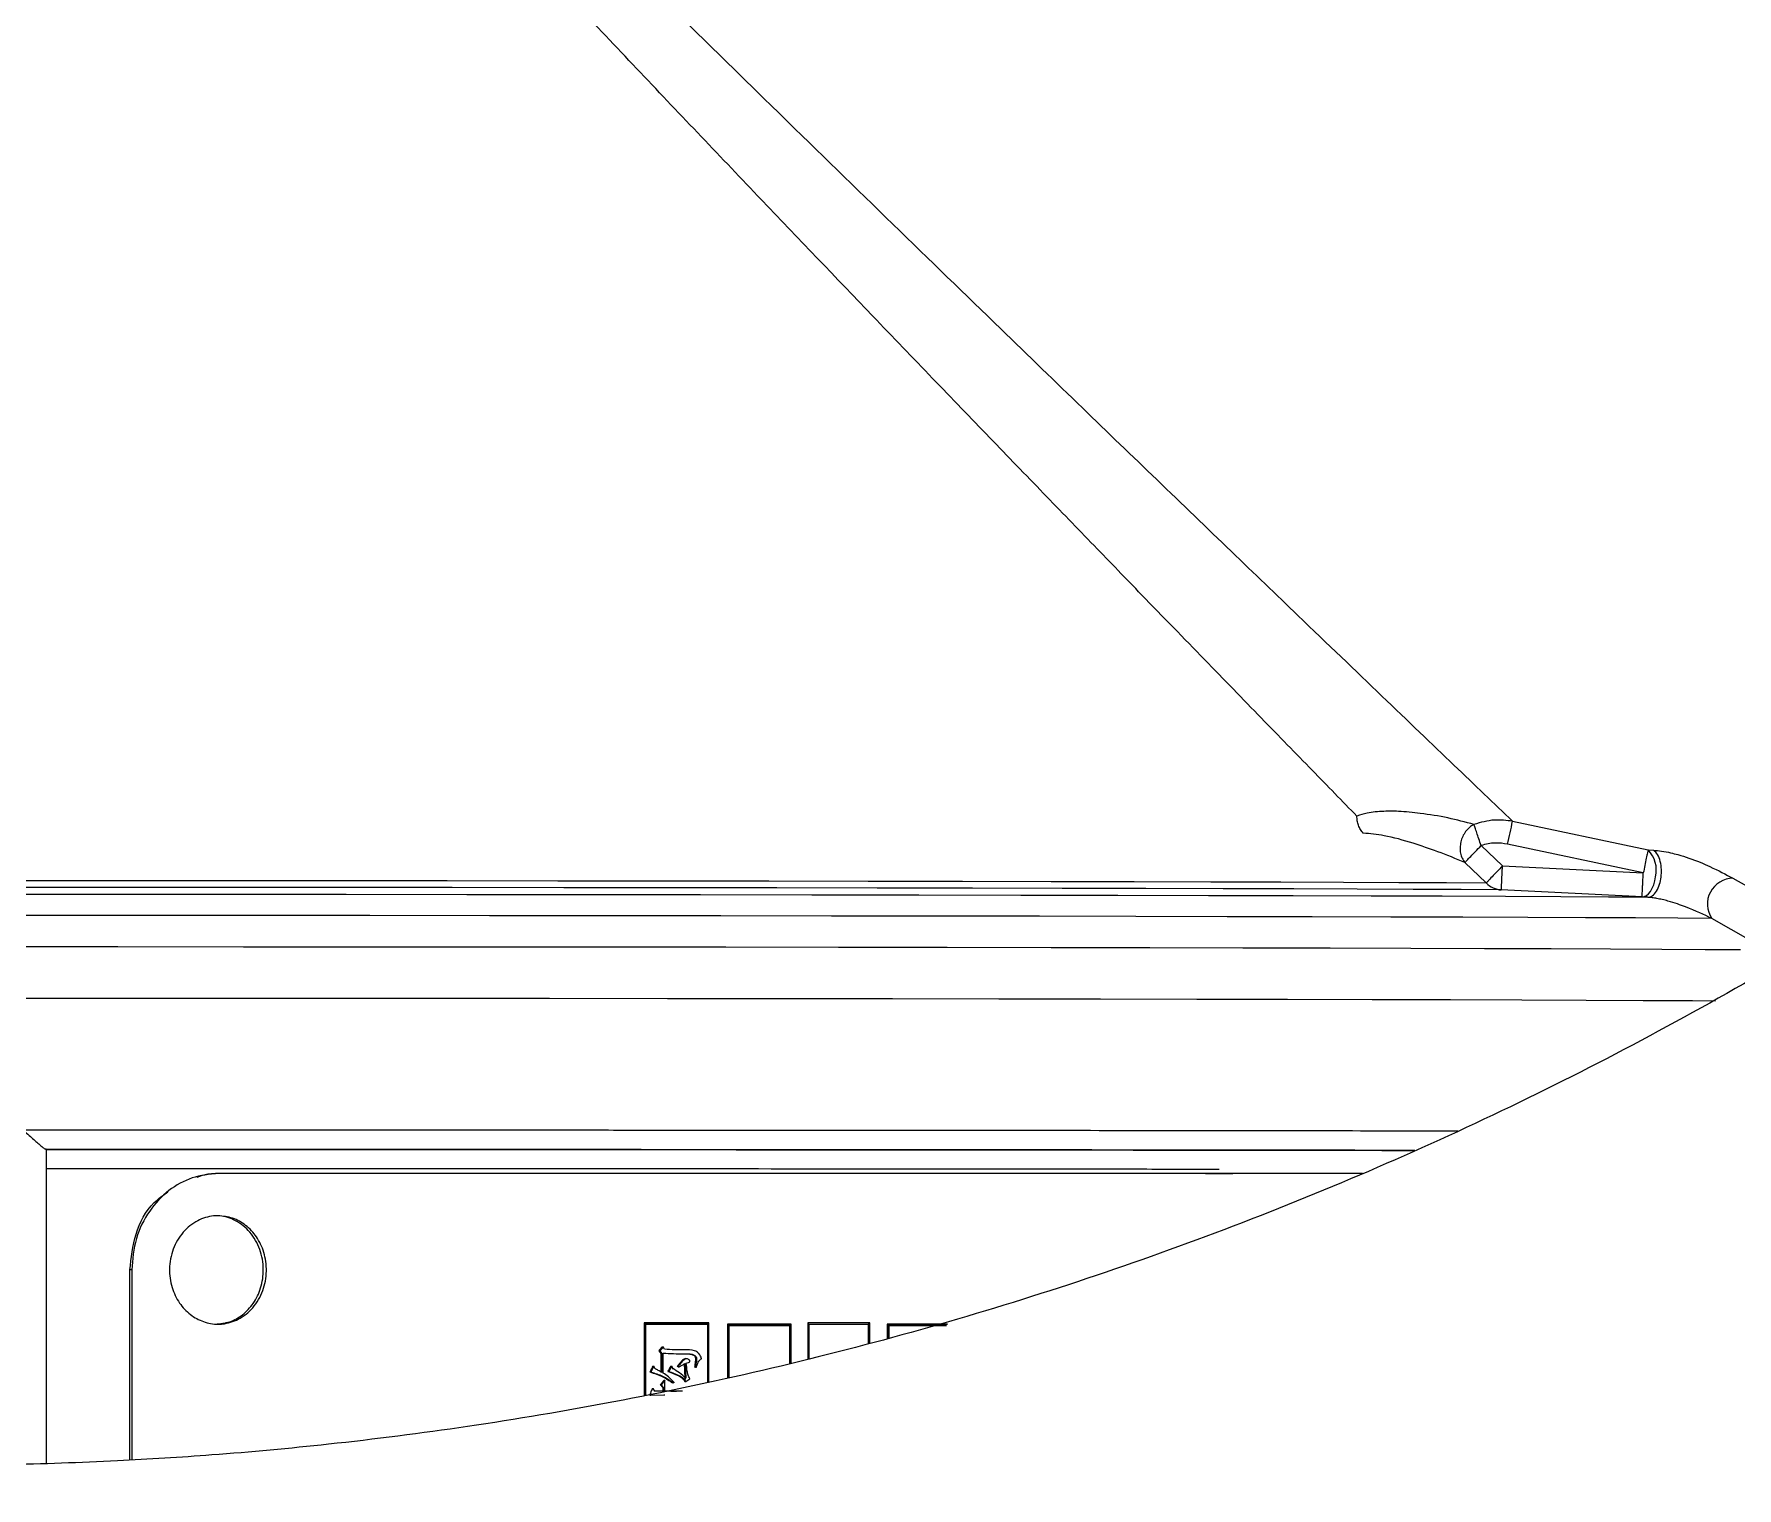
# Model space of a CAD drawing. Header units: millimetres. Extents: x 1890 to 4327, y 775 to 2498.
# Drawn here: x 3013.8 to 3084.5, y 1146.5 to 1206.9 of the extents above; entities that cross this region are included whole.
import ezdxf

# ---------------------------------------------------------------- set-up
doc = ezdxf.new("R2010")
doc.units = ezdxf.units.MM

msp = doc.modelspace()

# ---------------------------------------------------------------- linework, layer by layer
at = {"color": 7, "linetype": 'Continuous', "lineweight": 25}
for p, q in [((3075.194, 1174.206), (3080.815, 1173.016)), ((3073.889, 1173.199), (3074.776, 1172.354)), ((3080.618, 1172.061), (3074.988, 1173.254)), ((3074.102, 1171.649), (3073.216, 1172.494)), ((3074.776, 1172.354), (3080.618, 1172.061)), ((3080.815, 1173.016), (3081.047, 1173.002)), ((3084.338, 1171.838), (3086.651, 1170.532)), ((3080.568, 1171.065), (3074.726, 1171.358)), ((3080.8, 1171.051), (3080.568, 1171.065)), ((3085.767, 1168.855), (3083.46, 1170.172)), ((3014.335, 1160.598), (3014.32, 1160.598)), ((3014.32, 1160.598), (3014.335, 1160.594)), ((3014.335, 1160.594), (3014.335, 1147.563)), ((3021.475, 1159.587), (3021.367, 1159.587)), ((3062.447, 1159.588), (3063.58, 1159.588)), ((3017.816, 1147.696), (3017.816, 1155.587)), ((3017.892, 1155.587), (3017.816, 1155.587)), ((3017.892, 1155.587), (3017.892, 1147.701)), ((3041.825, 1153.388), (3039.15, 1153.388)), ((3039.15, 1153.388), (3039.15, 1150.378)), ((3039.17, 1153.388), (3039.15, 1153.388)), ((3039.17, 1153.388), (3039.17, 1150.382)), ((3039.211, 1153.338), (3039.211, 1150.391)), ((3041.784, 1153.338), (3041.805, 1153.338)), ((3041.784, 1153.338), (3041.784, 1150.934)), ((3041.805, 1150.939), (3041.805, 1153.338)), ((3041.825, 1153.388), (3041.846, 1153.388)), ((3041.846, 1150.948), (3041.846, 1153.388)), ((3045.228, 1153.338), (3042.614, 1153.338)), ((3042.614, 1153.338), (3042.614, 1151.11)), ((3042.636, 1153.338), (3042.614, 1153.338)), ((3042.636, 1153.338), (3042.636, 1151.115)), ((3042.677, 1153.288), (3042.677, 1151.123)), ((3045.188, 1153.288), (3045.211, 1153.288)), ((3045.188, 1153.288), (3045.188, 1151.704)), ((3045.211, 1151.71), (3045.211, 1153.288)), ((3045.228, 1153.338), (3045.251, 1153.338)), ((3045.251, 1151.72), (3045.251, 1153.338)), ((3045.943, 1153.388), (3045.943, 1151.897)), ((3048.49, 1153.388), (3045.943, 1153.388)), ((3045.943, 1153.388), (3045.966, 1153.388)), ((3045.966, 1153.388), (3045.966, 1151.903)), ((3046.006, 1151.913), (3046.006, 1153.338)), ((3048.476, 1153.338), (3048.451, 1153.338)), ((3048.451, 1153.338), (3048.451, 1152.539)), ((3048.476, 1153.338), (3048.476, 1152.545)), ((3048.49, 1153.388), (3048.515, 1153.388)), ((3048.515, 1152.555), (3048.515, 1153.388)), ((3049.239, 1153.338), (3049.239, 1152.741)), ((3049.265, 1153.338), (3049.239, 1153.338)), ((3049.265, 1153.338), (3049.265, 1152.747)), ((3051.713, 1153.338), (3049.291, 1153.338)), ((3049.304, 1153.288), (3049.304, 1152.757)), ((3051.675, 1153.288), (3051.702, 1153.288)), ((3051.713, 1153.338), (3051.74, 1153.338)), ((3039.764, 1152.23), (3039.804, 1152.23)), ((3039.939, 1152.392), (3039.804, 1152.23)), ((3039.804, 1152.23), (3039.894, 1152.122)), ((3039.854, 1152.122), (3039.854, 1151.332)), ((3039.854, 1152.122), (3039.894, 1152.122)), ((3039.894, 1152.122), (3039.894, 1151.332)), ((3039.899, 1152.392), (3039.939, 1152.392)), ((3040.002, 1152.295), (3039.939, 1152.392)), ((3039.939, 1151.31), (3039.939, 1152.132)), ((3041.001, 1151.878), (3040.998, 1151.878)), ((3039.395, 1151.354), (3039.434, 1151.354)), ((3039.551, 1151.592), (3039.434, 1151.354)), ((3039.512, 1151.592), (3039.551, 1151.592)), ((3039.605, 1151.494), (3039.551, 1151.592)), ((3040.142, 1151.375), (3040.181, 1151.375)), ((3040.298, 1151.592), (3040.181, 1151.375)), ((3040.258, 1151.592), (3040.298, 1151.592)), ((3040.352, 1151.494), (3040.298, 1151.592)), ((3040.312, 1151.494), (3040.352, 1151.494)), ((3040.563, 1151.57), (3040.545, 1151.602)), ((3040.585, 1151.602), (3040.545, 1151.602)), ((3040.563, 1151.57), (3040.603, 1151.57)), ((3040.603, 1151.57), (3040.585, 1151.602)), ((3040.603, 1151.57), (3040.863, 1151.711)), ((3040.822, 1151.711), (3040.84, 1151.094)), ((3040.863, 1151.711), (3040.881, 1151.094)), ((3041.286, 1151.548), (3041.25, 1151.548)), ((3041.291, 1151.548), (3041.25, 1151.548)), ((3041.286, 1151.548), (3041.327, 1151.548)), ((3041.327, 1151.548), (3041.292, 1151.548)), ((3039.485, 1150.661), (3039.524, 1150.661)), ((3039.605, 1150.553), (3039.524, 1150.661)), ((3039.935, 1150.553), (3039.566, 1150.553)), ((3039.975, 1150.553), (3039.605, 1150.553)), ((3039.827, 1150.823), (3039.867, 1150.823)), ((3040.02, 1151.007), (3039.867, 1150.823)), ((3039.867, 1150.823), (3039.975, 1150.694)), ((3039.935, 1150.694), (3039.935, 1150.553)), ((3039.935, 1150.694), (3039.975, 1150.694)), ((3039.935, 1150.553), (3039.975, 1150.553)), ((3039.975, 1150.694), (3039.975, 1150.553)), ((3039.98, 1151.007), (3040.02, 1151.007)), ((3040.02, 1150.553), (3040.02, 1151.007)), ((3040.481, 1150.555), (3040.249, 1150.553)), ((3040.269, 1150.553), (3040.501, 1150.555)), ((3040.753, 1150.557), (3040.289, 1150.553)), ((3040.357, 1150.921), (3040.33, 1150.899)), ((3040.37, 1150.899), (3040.33, 1150.899)), ((3040.397, 1150.921), (3040.37, 1150.899)), ((3040.84, 1151.094), (3040.881, 1151.094)), ((3040.84, 1150.953), (3040.881, 1150.953)), ((3040.881, 1150.953), (3041.05, 1151.072)), ((3039.395, 1150.391), (3039.434, 1150.391)), ((3039.434, 1150.391), (3039.975, 1150.402)), ((3039.98, 1150.402), (3040.02, 1150.402))]:
    msp.add_line(p, q, dxfattribs=at)
at = {"color": 7, "linetype": 'Continuous', "lineweight": 25, "flags": 128}
for points in [[(3011.731, 1171.749), (3016.622, 1171.749), (3021.477, 1171.747), (3026.271, 1171.745), (3030.977, 1171.742), (3035.573, 1171.738), (3040.032, 1171.734), (3044.332, 1171.729), (3048.449, 1171.723), (3052.362, 1171.717), (3056.05, 1171.71), (3059.493, 1171.703), (3062.674, 1171.695), (3065.575, 1171.686), (3068.182, 1171.677), (3070.479, 1171.668), (3072.456, 1171.659), (3074.102, 1171.649)], [(3080.568, 1171.065), (3080.661, 1171.078), (3080.753, 1171.122), (3080.84, 1171.196), (3080.921, 1171.297), (3080.992, 1171.423), (3081.051, 1171.569), (3081.096, 1171.731), (3081.127, 1171.903)], [(3080.8, 1171.051), (3079.171, 1171.062), (3077.2, 1171.072), (3074.894, 1171.082), (3072.265, 1171.092), (3069.327, 1171.101), (3066.094, 1171.109), (3062.582, 1171.118), (3058.809, 1171.125), (3054.792, 1171.132), (3050.553, 1171.139), (3046.113, 1171.145), (3041.492, 1171.15), (3036.714, 1171.154), (3031.804, 1171.158), (3026.785, 1171.161), (3021.681, 1171.163), (3016.52, 1171.164), (3011.325, 1171.165)], [(3074.726, 1171.358), (3073.065, 1171.368), (3071.069, 1171.377), (3068.749, 1171.387), (3066.117, 1171.396), (3063.187, 1171.404), (3059.976, 1171.412), (3056.499, 1171.42), (3052.775, 1171.427), (3048.824, 1171.433), (3044.666, 1171.439), (3040.325, 1171.444), (3035.822, 1171.448), (3031.183, 1171.452), (3026.43, 1171.455), (3021.589, 1171.457), (3016.687, 1171.458), (3011.749, 1171.459)], [(3083.46, 1170.172), (3082.045, 1170.182), (3080.296, 1170.193), (3078.221, 1170.203), (3075.83, 1170.212), (3073.134, 1170.222), (3070.144, 1170.231), (3066.876, 1170.239), (3063.345, 1170.247), (3059.566, 1170.255), (3055.556, 1170.262), (3051.336, 1170.268), (3046.924, 1170.274), (3042.34, 1170.279), (3037.606, 1170.283), (3032.743, 1170.287), (3027.775, 1170.29), (3022.725, 1170.292), (3017.614, 1170.294), (3012.468, 1170.294)], [(3084.652, 1168.866), (3083.19, 1168.877), (3081.388, 1168.887), (3079.254, 1168.897), (3076.798, 1168.907), (3074.032, 1168.917), (3070.969, 1168.926), (3067.621, 1168.935), (3064.006, 1168.943), (3060.14, 1168.95), (3056.041, 1168.957), (3051.727, 1168.964), (3047.22, 1168.97), (3042.539, 1168.975), (3037.707, 1168.979), (3032.745, 1168.983), (3027.678, 1168.986), (3022.528, 1168.988), (3017.319, 1168.99), (3012.076, 1168.99)], [(3009.557, 1166.871), (3014.783, 1166.871), (3019.987, 1166.869), (3025.146, 1166.868), (3030.236, 1166.865), (3035.235, 1166.862), (3040.12, 1166.858), (3044.869, 1166.853), (3049.461, 1166.848), (3053.876, 1166.842), (3058.092, 1166.835), (3062.092, 1166.828), (3065.857, 1166.82), (3069.371, 1166.812), (3072.618, 1166.803), (3075.583, 1166.794), (3078.252, 1166.784), (3080.615, 1166.774), (3082.659, 1166.764), (3083.608, 1166.759)]]:
    msp.add_lwpolyline(points, dxfattribs=at)
at = {"color": 7, "linetype": 'Continuous', "lineweight": 25}
for centre, radius, start, end in [((2204.692, 1362.06), 890.541, 347.759661, 347.822332), ((3079.962, 1172.177), 1.197, 346.77793, 44.49537), ((3074.78, 1172.289), 0.933, 223.34923, 266.65686), ((3084.349, 1170.768), 1.071, 90.60321, 213.8212)]:
    msp.add_arc(centre, radius, start, end, dxfattribs=at)
for points, knots in [([(3009.456, 1127.481), (3012.016, 1127.506), (3015.597, 1127.541), (3020.866, 1127.82), (3025.33, 1128.155), (3030.646, 1128.721), (3036.215, 1129.494), (3042.029, 1130.504), (3048, 1131.76), (3054.076, 1133.271), (3060.214, 1135.042), (3066.379, 1137.076), (3072.543, 1139.375), (3078.68, 1141.941), (3084.768, 1144.771), (3090.787, 1147.865), (3096.72, 1151.219), (3102.549, 1154.831), (3108.259, 1158.697), (3113.834, 1162.811), (3119.262, 1167.168), (3124.527, 1171.763), (3129.619, 1176.587), (3134.524, 1181.635), (3139.231, 1186.898), (3143.728, 1192.368), (3148.007, 1198.036), (3152.055, 1203.893), (3155.865, 1209.93), (3159.427, 1216.136), (3162.732, 1222.5), (3165.773, 1229.013), (3168.542, 1235.662), (3171.032, 1242.436), (3173.238, 1249.324), (3175.152, 1256.313), (3176.771, 1263.391), (3178.089, 1270.544), (3179.101, 1277.761), (3179.806, 1285.028), (3180.199, 1292.333), (3180.278, 1299.66), (3180.041, 1306.998), (3179.486, 1314.333), (3178.614, 1321.651), (3177.424, 1328.938), (3175.916, 1336.181), (3174.091, 1343.365), (3171.95, 1350.478), (3169.497, 1357.505), (3166.732, 1364.434), (3163.659, 1371.25), (3160.282, 1377.941), (3156.604, 1384.493), (3152.631, 1390.893), (3148.366, 1397.128), (3143.815, 1403.186), (3138.983, 1409.055), (3133.875, 1414.721), (3128.499, 1420.174), (3123.052, 1425.221), (3117.579, 1429.873), (3112.12, 1434.143), (3106.496, 1438.185), (3100.714, 1441.994), (3094.787, 1445.562), (3088.724, 1448.884), (3082.538, 1451.954), (3076.242, 1454.767), (3069.848, 1457.319), (3063.373, 1459.606), (3056.835, 1461.622), (3050.26, 1463.364), (3043.687, 1464.829), (3037.194, 1466.011), (3030.904, 1466.908), (3025.38, 1467.491), (3020.498, 1467.859), (3015.674, 1468.099), (3009.699, 1468.216), (3004.182, 1468.105), (2998.913, 1467.834), (2994.449, 1467.496), (2989.133, 1466.931), (2983.564, 1466.158), (2977.75, 1465.148), (2971.779, 1463.892), (2965.703, 1462.381), (2959.565, 1460.61), (2953.4, 1458.576), (2947.236, 1456.277), (2941.099, 1453.711), (2935.011, 1450.881), (2928.992, 1447.787), (2923.059, 1444.433), (2917.23, 1440.82), (2911.52, 1436.955), (2905.945, 1432.841), (2900.517, 1428.484), (2895.252, 1423.889), (2890.16, 1419.065), (2885.255, 1414.017), (2880.549, 1408.754), (2876.051, 1403.284), (2871.773, 1397.616), (2867.724, 1391.759), (2863.914, 1385.722), (2860.352, 1379.516), (2857.048, 1373.152), (2854.005, 1366.64), (2851.243, 1359.988), (2848.906, 1353.706), (2847.627, 1349.601), (2847.064, 1347.792)], [0, 0, 0, 0, 0.0102074, 0.014274, 0.021037, 0.0280561, 0.0355867, 0.0434511, 0.0515783, 0.0599113, 0.0684099, 0.0770439, 0.085791, 0.0946336, 0.1035582, 0.112554, 0.1216124, 0.1307262, 0.1398897, 0.1490979, 0.1583469, 0.1676331, 0.1769537, 0.1863062, 0.1956884, 0.2050985, 0.2145348, 0.2239961, 0.233481, 0.2429885, 0.2525178, 0.262068, 0.2716385, 0.2812287, 0.2908382, 0.3004664, 0.3101132, 0.3197782, 0.3294613, 0.3391624, 0.3488814, 0.3586183, 0.3683733, 0.3781464, 0.387938, 0.3977483, 0.4075776, 0.4174265, 0.4272956, 0.4371854, 0.4470968, 0.4570307, 0.4669882, 0.4769704, 0.486979, 0.4970156, 0.5070822, 0.5171812, 0.5273154, 0.5374882, 0.5477037, 0.5569145, 0.5661226, 0.5753266, 0.5845258, 0.5937191, 0.6029052, 0.6120821, 0.6212471, 0.6303962, 0.6395236, 0.6486197, 0.6576679, 0.6666375, 0.6754633, 0.6839789, 0.6919633, 0.6976055, 0.7035012, 0.7112199, 0.7214273, 0.7254939, 0.7322569, 0.739276, 0.7468066, 0.754671, 0.7627982, 0.7711312, 0.7796298, 0.7882638, 0.7970109, 0.8058535, 0.8147781, 0.8237739, 0.8328323, 0.8419461, 0.8511096, 0.8603178, 0.8695668, 0.878853, 0.8881736, 0.8975261, 0.9069083, 0.9163184, 0.9257547, 0.935216, 0.9447009, 0.9542084, 0.9637377, 0.9732879, 0.9828584, 0.9924486, 1, 1, 1, 1]), ([(3154.186, 1255.754), (3153.885, 1254.691), (3152.949, 1251.387), (3151.042, 1245.935), (3148.484, 1239.408), (3145.599, 1232.996), (3142.414, 1226.708), (3138.926, 1220.56), (3135.141, 1214.564), (3131.065, 1208.735), (3126.702, 1203.086), (3122.058, 1197.63), (3117.139, 1192.381), (3112.129, 1187.524), (3107.075, 1183.053), (3102.016, 1178.955), (3096.788, 1175.081), (3091.401, 1171.439), (3085.865, 1168.036), (3080.192, 1164.878), (3074.395, 1161.971), (3068.487, 1159.32), (3062.484, 1156.931), (3056.401, 1154.808), (3050.262, 1152.956), (3044.094, 1151.378), (3037.95, 1150.079), (3031.941, 1149.067), (3026.374, 1148.356), (3021.529, 1147.91), (3017.059, 1147.633), (3013.154, 1147.495), (3010.555, 1147.485), (3009.507, 1147.481)], [0, 0, 0, 0, 0.017078, 0.053144, 0.089298, 0.125545, 0.161888, 0.198335, 0.23489, 0.271563, 0.308361, 0.345297, 0.382382, 0.419634, 0.453214, 0.486783, 0.520336, 0.55387, 0.58738, 0.62086, 0.654303, 0.687696, 0.721023, 0.754256, 0.787351, 0.820228, 0.85273, 0.884498, 0.914491, 0.939551, 0.959781, 0.98378, 1, 1, 1, 1]), ([(3025.004, 1223.213), (3026.512, 1221.686), (3029.906, 1218.248), (3034.873, 1213.305), (3039.985, 1208.258), (3044.776, 1203.562), (3049.49, 1198.968), (3053.663, 1194.918), (3057.304, 1191.396), (3060.504, 1188.308), (3063.498, 1185.424), (3066.669, 1182.377), (3069.822, 1179.351), (3072.867, 1176.434), (3074.42, 1174.947), (3075.194, 1174.206)], [0, 0, 0, 0, 0.075726, 0.170556, 0.250529, 0.336542, 0.419095, 0.500933, 0.565307, 0.626211, 0.690228, 0.751264, 0.835125, 0.917868, 1, 1, 1, 1]), ([(3068.732, 1174.42), (3068.126, 1175.042), (3066.893, 1176.307), (3064.767, 1178.491), (3062.405, 1180.921), (3060.064, 1183.333), (3057.816, 1185.654), (3055.71, 1187.831), (3053.476, 1190.146), (3051.112, 1192.599), (3047.978, 1195.862), (3043.953, 1200.066), (3039.009, 1205.261), (3033.885, 1210.693), (3028.706, 1216.23), (3025.253, 1219.997), (3023.526, 1221.88)], [0, 0, 0, 0, 0.058762, 0.119589, 0.182605, 0.247918, 0.295066, 0.343666, 0.393747, 0.445333, 0.498448, 0.594405, 0.695866, 0.797974, 0.898991, 1, 1, 1, 1]), ([(3073.59, 1174.076), (3073.232, 1174.171), (3072.493, 1174.367), (3071.429, 1174.532), (3070.548, 1174.625), (3069.802, 1174.625), (3069.212, 1174.572), (3068.87, 1174.464), (3068.732, 1174.42)], [0, 0, 0, 0, 0.211483, 0.435358, 0.617749, 0.741818, 0.895297, 1, 1, 1, 1]), ([(3075.194, 1174.206), (3074.942, 1174.238), (3074.401, 1174.306), (3073.873, 1174.156), (3073.59, 1174.076)], [0, 0, 0, 0, 0.464684, 1, 1, 1, 1]), ([(3073.889, 1173.199), (3073.857, 1173.294), (3073.794, 1173.479), (3073.707, 1173.734), (3073.634, 1173.947), (3073.605, 1174.033), (3073.59, 1174.076)], [0, 0, 0, 0, 0.255681, 0.494023, 0.75113, 1, 1, 1, 1]), ([(3073.216, 1172.494), (3072.841, 1172.648), (3072.129, 1172.94), (3071.003, 1173.32), (3069.933, 1173.626), (3069.281, 1173.687), (3068.997, 1173.713)], [0, 0, 0, 0, 0.264862, 0.502211, 0.782541, 1, 1, 1, 1]), ([(3073.216, 1172.494), (3073.239, 1172.518), (3073.287, 1172.568), (3073.446, 1172.734), (3073.652, 1172.95), (3073.808, 1173.113), (3073.889, 1173.199)], [0, 0, 0, 0, 0.243398, 0.499901, 0.738139, 1, 1, 1, 1]), ([(3074.988, 1173.254), (3074.814, 1173.282), (3074.445, 1173.339), (3074.082, 1173.248), (3073.889, 1173.199)], [0, 0, 0, 0, 0.469803, 1, 1, 1, 1]), ([(3074.776, 1172.354), (3074.7, 1172.275), (3074.544, 1172.111), (3074.335, 1171.892), (3074.173, 1171.723), (3074.125, 1171.673), (3074.102, 1171.649)], [0, 0, 0, 0, 0.242676, 0.5, 0.757324, 1, 1, 1, 1]), ([(3074.726, 1171.358), (3074.727, 1171.372), (3074.728, 1171.395), (3074.734, 1171.52), (3074.743, 1171.688), (3074.757, 1171.968), (3074.77, 1172.226), (3074.776, 1172.354)], [0, 0, 0, 0, 0.239943, 0.368925, 0.500594, 0.753484, 1, 1, 1, 1]), ([(3080.815, 1173.016), (3080.808, 1172.981), (3080.794, 1172.91), (3080.746, 1172.679), (3080.685, 1172.384), (3080.639, 1172.166), (3080.618, 1172.061)], [0, 0, 0, 0, 0.2428701, 0.5000028, 0.7602532, 1, 1, 1, 1]), ([(3080.8, 1171.051), (3080.865, 1171.063), (3080.996, 1171.086), (3081.172, 1171.29), (3081.296, 1171.57), (3081.364, 1171.887), (3081.379, 1172.22), (3081.332, 1172.554), (3081.22, 1172.849), (3081.104, 1172.951), (3081.047, 1173.002)], [0, 0, 0, 0, 0.1314, 0.263981, 0.388888, 0.49996, 0.611082, 0.736027, 0.868618, 1, 1, 1, 1]), ([(3081.047, 1173.002), (3081.156, 1172.992), (3081.379, 1172.973), (3081.734, 1172.905), (3082.121, 1172.806), (3082.713, 1172.617), (3083.534, 1172.273), (3084.039, 1172), (3084.338, 1171.838)], [0, 0, 0, 0, 0.0810684, 0.1660621, 0.2366046, 0.3536395, 0.6181314, 1, 1, 1, 1]), ([(3080.568, 1171.065), (3080.568, 1171.079), (3080.569, 1171.102), (3080.576, 1171.227), (3080.582, 1171.358), (3080.59, 1171.517), (3080.602, 1171.748), (3080.612, 1171.936), (3080.618, 1172.061)], [0, 0, 0, 0, 0.2396582, 0.3684909, 0.5000023, 0.6379375, 0.7603418, 1, 1, 1, 1]), ([(3083.46, 1170.172), (3083.135, 1170.327), (3082.656, 1170.557), (3081.862, 1170.839), (3081.419, 1170.955), (3081.193, 1171.002), (3080.979, 1171.037), (3080.859, 1171.046), (3080.8, 1171.051)], [0, 0, 0, 0, 0.523638, 0.772851, 0.838297, 0.895125, 0.94736, 1, 1, 1, 1]), ([(3009.889, 1161.4), (3012.321, 1161.4), (3017.167, 1161.4), (3024.345, 1161.399), (3030.191, 1161.397), (3034.749, 1161.396), (3038.096, 1161.394), (3041.372, 1161.393), (3044.57, 1161.391), (3047.685, 1161.389), (3051.638, 1161.386), (3056.433, 1161.382), (3061.988, 1161.376), (3067.337, 1161.369), (3071.041, 1161.363), (3072.714, 1161.36), (3072.92, 1161.36)], [0, 0, 0, 0, 0.099314, 0.197878, 0.29569, 0.344327, 0.392776, 0.441037, 0.48911, 0.536996, 0.584693, 0.676006, 0.773113, 0.876014, 0.984707, 1, 1, 1, 1]), ([(3013.38, 1161.36), (3013.387, 1161.359), (3013.42, 1161.353), (3013.524, 1161.262), (3013.743, 1161.077), (3014.004, 1160.84), (3014.203, 1160.672), (3014.29, 1160.608), (3014.313, 1160.601), (3014.32, 1160.598)], [0, 0, 0, 0, 0.0146665, 0.0629057, 0.2528185, 0.5796375, 0.7759438, 0.9348975, 1, 1, 1, 1]), ([(3014.335, 1160.598), (3017.217, 1160.598), (3023.14, 1160.598), (3031.571, 1160.596), (3039.658, 1160.592), (3047.278, 1160.588), (3054.745, 1160.582), (3061.838, 1160.574), (3067.411, 1160.567), (3070.207, 1160.562), (3071.139, 1160.56)], [0, 0, 0, 0, 0.130518, 0.268168, 0.390099, 0.517129, 0.649259, 0.786491, 0.928825, 1, 1, 1, 1]), ([(3014.335, 1160.586), (3014.723, 1160.586), (3015.33, 1160.586), (3016.324, 1160.586), (3017.383, 1160.586), (3018.594, 1160.586), (3019.646, 1160.586), (3020.651, 1160.586), (3021.885, 1160.586), (3023.72, 1160.585), (3025.398, 1160.585), (3026.748, 1160.585), (3027.557, 1160.584), (3028.412, 1160.584), (3029.312, 1160.584), (3030.256, 1160.584), (3033.19, 1160.583), (3037.737, 1160.581), (3043.43, 1160.578), (3048.1, 1160.575), (3051.815, 1160.572), (3054.644, 1160.569), (3056.653, 1160.567), (3057.839, 1160.566), (3058.398, 1160.565), (3058.561, 1160.565), (3058.613, 1160.565), (3058.631, 1160.565), (3058.638, 1160.565), (3058.64, 1160.565), (3058.641, 1160.565), (3058.642, 1160.565), (3058.642, 1160.565), (3058.642, 1160.565), (3058.642, 1160.565), (3058.642, 1160.565), (3058.91, 1160.565), (3059.593, 1160.564), (3060.848, 1160.563), (3062.356, 1160.561), (3063.755, 1160.559), (3064.774, 1160.558), (3065.547, 1160.557), (3066.372, 1160.556), (3067.358, 1160.554), (3068.334, 1160.553), (3069.135, 1160.552), (3069.913, 1160.55), (3070.551, 1160.549), (3070.989, 1160.548), (3071.111, 1160.548)], [0, 0, 0, 0, 0.017551, 0.027477, 0.045011, 0.065616, 0.082476, 0.092885, 0.111431, 0.1388, 0.176932, 0.188699, 0.201204, 0.214447, 0.228429, 0.243149, 0.258608, 0.366138, 0.459728, 0.539372, 0.605068, 0.656812, 0.694601, 0.718435, 0.725118, 0.727151, 0.727909, 0.728155, 0.728247, 0.728284, 0.7283, 0.728307, 0.72831, 0.728311, 0.728312, 0.728312, 0.728312, 0.744024, 0.768439, 0.803217, 0.836029, 0.8561, 0.868601, 0.886365, 0.910565, 0.934954, 0.953683, 0.966991, 0.990806, 1, 1, 1, 1]), ([(3063.014, 1159.759), (3062.165, 1159.76), (3060.24, 1159.762), (3057.076, 1159.766), (3053.653, 1159.769), (3048.663, 1159.773), (3041.842, 1159.778), (3032.942, 1159.782), (3023.745, 1159.784), (3017.477, 1159.785), (3014.335, 1159.785)], [0, 0, 0, 0, 0.065248, 0.147896, 0.226473, 0.300978, 0.478059, 0.653103, 0.826109, 1, 1, 1, 1]), ([(3021.474, 1159.587), (3021.109, 1159.551), (3020.379, 1159.477), (3019.384, 1158.907), (3018.572, 1158.04), (3018.003, 1156.892), (3017.929, 1156.027), (3017.892, 1155.587)], [0, 0, 0, 0, 0.184668, 0.3699947, 0.5658507, 0.7794444, 1, 1, 1, 1]), ([(3020.601, 1159.437), (3020.749, 1159.493), (3020.997, 1159.586), (3021.26, 1159.587), (3021.365, 1159.587)], [0, 0, 0, 0, 0.598586, 1, 1, 1, 1]), ([(3068.97, 1159.588), (3068.214, 1159.588), (3065.772, 1159.588), (3061.204, 1159.588), (3056.124, 1159.587), (3050.74, 1159.587), (3046.211, 1159.587), (3040.32, 1159.587), (3035.436, 1159.587), (3028.771, 1159.587), (3024.478, 1159.587), (3021.474, 1159.587)], [0, 0, 0, 0, 0.063071, 0.203688, 0.344307, 0.414547, 0.555165, 0.625405, 0.766021, 0.83626, 1, 1, 1, 1]), ([(3017.816, 1155.587), (3017.869, 1156.088), (3017.974, 1157.091), (3018.588, 1158.256), (3019.195, 1158.688), (3019.392, 1158.828)], [0, 0, 0, 0, 0.402722, 0.806503, 1, 1, 1, 1]), ([(3021.474, 1157.837), (3021.679, 1157.816), (3022.09, 1157.775), (3022.647, 1157.453), (3023.104, 1156.965), (3023.415, 1156.305), (3023.522, 1155.525), (3023.373, 1154.711), (3022.962, 1154), (3022.359, 1153.514), (3021.826, 1153.352), (3021.332, 1153.326), (3020.857, 1153.409), (3020.298, 1153.718), (3019.839, 1154.211), (3019.526, 1154.868), (3019.418, 1155.649), (3019.569, 1156.462), (3019.982, 1157.175), (3020.585, 1157.658), (3021.12, 1157.826), (3021.411, 1157.835), (3021.474, 1157.837)], [0, 0, 0, 0, 0.046276, 0.092719, 0.141715, 0.19519, 0.253686, 0.315261, 0.376912, 0.43437, 0.485817, 0.500005, 0.546254, 0.592701, 0.641799, 0.695155, 0.753514, 0.815397, 0.876864, 0.934161, 0.985737, 1, 1, 1, 1]), ([(3021.366, 1153.337), (3021.567, 1153.357), (3021.971, 1153.398), (3022.52, 1153.715), (3022.971, 1154.196), (3023.284, 1154.85), (3023.396, 1155.631), (3023.252, 1156.45), (3022.845, 1157.17), (3022.245, 1157.658), (3021.714, 1157.826), (3021.427, 1157.835), (3021.365, 1157.837)], [0, 0, 0, 0, 0.0912038, 0.1828761, 0.2801993, 0.3866808, 0.5040829, 0.6292887, 0.7538352, 0.8693163, 0.9721511, 1, 1, 1, 1]), ([(3041.846, 1153.388), (3041.58, 1153.388), (3041.049, 1153.388), (3040.157, 1153.388), (3039.529, 1153.388), (3039.17, 1153.388)], [0, 0, 0, 0, 0.300086, 0.600172, 1, 1, 1, 1]), ([(3041.805, 1153.338), (3041.539, 1153.338), (3041.007, 1153.338), (3040.143, 1153.338), (3039.543, 1153.338), (3039.211, 1153.338)], [0, 0, 0, 0, 0.309667, 0.619335, 1, 1, 1, 1]), ([(3039.211, 1153.338), (3039.466, 1153.338), (3039.981, 1153.338), (3040.84, 1153.338), (3041.441, 1153.338), (3041.784, 1153.338)], [0, 0, 0, 0, 0.294871, 0.597185, 1, 1, 1, 1]), ([(3045.251, 1153.338), (3044.992, 1153.338), (3044.473, 1153.338), (3043.602, 1153.338), (3042.987, 1153.338), (3042.636, 1153.338)], [0, 0, 0, 0, 0.300086, 0.600172, 1, 1, 1, 1]), ([(3045.211, 1153.288), (3044.952, 1153.288), (3044.432, 1153.288), (3043.588, 1153.288), (3043.001, 1153.288), (3042.677, 1153.288)], [0, 0, 0, 0, 0.309667, 0.619335, 1, 1, 1, 1]), ([(3042.677, 1153.288), (3042.882, 1153.288), (3043.301, 1153.288), (3044.14, 1153.288), (3044.769, 1153.288), (3045.188, 1153.288)], [0, 0, 0, 0, 0.243669, 0.4958456, 1, 1, 1, 1]), ([(3048.515, 1153.388), (3048.263, 1153.388), (3047.757, 1153.388), (3046.908, 1153.388), (3046.309, 1153.388), (3045.966, 1153.388)], [0, 0, 0, 0, 0.300086, 0.600172, 1, 1, 1, 1]), ([(3046.006, 1153.338), (3046.263, 1153.338), (3046.778, 1153.338), (3047.602, 1153.338), (3048.165, 1153.338), (3048.476, 1153.338)], [0, 0, 0, 0, 0.309667, 0.619335, 1, 1, 1, 1]), ([(3046.006, 1153.338), (3046.206, 1153.338), (3046.613, 1153.338), (3047.43, 1153.338), (3048.043, 1153.338), (3048.451, 1153.338)], [0, 0, 0, 0, 0.242842, 0.495294, 1, 1, 1, 1]), ([(3051.74, 1153.338), (3051.495, 1153.338), (3051.005, 1153.338), (3050.181, 1153.338), (3049.598, 1153.338), (3049.265, 1153.338)], [0, 0, 0, 0, 0.300086, 0.600172, 1, 1, 1, 1]), ([(3051.702, 1153.288), (3051.457, 1153.288), (3050.967, 1153.288), (3050.168, 1153.288), (3049.611, 1153.288), (3049.304, 1153.288)], [0, 0, 0, 0, 0.309667, 0.619335, 1, 1, 1, 1]), ([(3049.304, 1153.288), (3049.497, 1153.288), (3049.892, 1153.288), (3050.685, 1153.288), (3051.279, 1153.288), (3051.675, 1153.288)], [0, 0, 0, 0, 0.241953, 0.494702, 1, 1, 1, 1]), ([(3039.899, 1152.392), (3039.877, 1152.365), (3039.832, 1152.311), (3039.787, 1152.257), (3039.764, 1152.23)], [0, 0, 0, 0, 0.5000003, 1, 1, 1, 1]), ([(3039.764, 1152.23), (3039.775, 1152.217), (3039.795, 1152.193), (3039.825, 1152.157), (3039.844, 1152.133), (3039.854, 1152.122)], [0, 0, 0, 0, 0.346323, 0.673162, 1, 1, 1, 1]), ([(3039.939, 1152.132), (3040.233, 1152.118), (3040.637, 1152.098), (3041.083, 1152.12), (3041.244, 1152.057), (3041.3, 1152.003), (3041.327, 1151.947), (3041.331, 1151.881), (3041.313, 1151.749), (3041.301, 1151.637), (3041.291, 1151.548)], [0, 0, 0, 0, 0.489233, 0.672718, 0.735367, 0.76608, 0.796242, 0.828596, 0.864188, 1, 1, 1, 1]), ([(3041.541, 1151.905), (3041.509, 1151.98), (3041.462, 1152.09), (3041.347, 1152.192), (3041.151, 1152.276), (3040.692, 1152.256), (3040.278, 1152.279), (3040.002, 1152.295)], [0, 0, 0, 0, 0.132026, 0.196101, 0.258534, 0.505562, 1, 1, 1, 1]), ([(3040.906, 1151.901), (3040.904, 1151.902), (3040.886, 1151.91), (3040.843, 1151.9), (3040.745, 1151.853), (3040.651, 1151.736), (3040.575, 1151.641), (3040.545, 1151.602)], [0, 0, 0, 0, 0.016217, 0.1216, 0.261121, 0.702097, 1, 1, 1, 1]), ([(3040.899, 1151.721), (3040.93, 1151.73), (3040.978, 1151.742), (3041.031, 1151.759), (3041.05, 1151.775), (3041.054, 1151.781), (3041.057, 1151.787), (3041.058, 1151.792), (3041.057, 1151.801), (3041.053, 1151.817), (3041.04, 1151.838), (3041.017, 1151.866), (3040.982, 1151.893), (3040.934, 1151.909), (3040.884, 1151.9), (3040.838, 1151.88), (3040.784, 1151.835), (3040.696, 1151.746), (3040.63, 1151.66), (3040.585, 1151.602)], [0, 0, 0, 0, 0.12083, 0.185578, 0.200463, 0.207293, 0.213836, 0.220353, 0.227161, 0.24221, 0.277123, 0.31159, 0.371541, 0.433275, 0.493638, 0.554959, 0.617623, 0.744187, 1, 1, 1, 1]), ([(3040.915, 1152.103), (3040.93, 1152.102), (3041.003, 1152.098), (3041.101, 1152.1), (3041.2, 1152.056), (3041.251, 1152.013), (3041.281, 1151.96), (3041.293, 1151.885), (3041.269, 1151.748), (3041.258, 1151.629), (3041.25, 1151.548)], [0, 0, 0, 0, 0.059261, 0.277391, 0.368105, 0.4594, 0.520103, 0.580915, 0.717891, 1, 1, 1, 1]), ([(3041.327, 1151.548), (3041.348, 1151.62), (3041.38, 1151.727), (3041.448, 1151.834), (3041.497, 1151.883), (3041.527, 1151.898), (3041.541, 1151.905)], [0, 0, 0, 0, 0.509381, 0.758484, 0.880594, 1, 1, 1, 1]), ([(3039.512, 1151.592), (3039.498, 1151.562), (3039.471, 1151.507), (3039.432, 1151.428), (3039.407, 1151.378), (3039.395, 1151.353)], [0, 0, 0, 0, 0.374291, 0.687145, 1, 1, 1, 1]), ([(3039.395, 1151.353), (3039.58, 1151.296), (3039.913, 1151.194), (3040.202, 1150.99), (3040.33, 1150.899)], [0, 0, 0, 0, 0.55646, 1, 1, 1, 1]), ([(3039.434, 1151.353), (3039.6, 1151.303), (3039.933, 1151.203), (3040.224, 1151.001), (3040.37, 1150.899)], [0, 0, 0, 0, 0.496751, 1, 1, 1, 1]), ([(3039.894, 1151.332), (3039.842, 1151.36), (3039.745, 1151.412), (3039.65, 1151.468), (3039.605, 1151.494)], [0, 0, 0, 0, 0.532976, 1, 1, 1, 1]), ([(3040.397, 1150.921), (3040.32, 1150.999), (3040.178, 1151.144), (3040.014, 1151.258), (3039.939, 1151.31)], [0, 0, 0, 0, 0.541449, 1, 1, 1, 1]), ([(3040.258, 1151.592), (3040.243, 1151.562), (3040.215, 1151.512), (3040.176, 1151.44), (3040.153, 1151.397), (3040.142, 1151.375)], [0, 0, 0, 0, 0.402508, 0.701255, 1, 1, 1, 1]), ([(3040.142, 1151.375), (3040.271, 1151.33), (3040.467, 1151.262), (3040.679, 1151.142), (3040.795, 1151.055), (3040.825, 1150.987), (3040.84, 1150.953)], [0, 0, 0, 0, 0.493279, 0.7531, 0.87522, 1, 1, 1, 1]), ([(3040.181, 1151.375), (3040.31, 1151.329), (3040.535, 1151.248), (3040.775, 1151.119), (3040.87, 1151.001), (3040.878, 1150.963), (3040.881, 1150.953)], [0, 0, 0, 0, 0.4941647, 0.8691614, 0.966217, 1, 1, 1, 1]), ([(3040.881, 1151.094), (3040.798, 1151.17), (3040.633, 1151.321), (3040.445, 1151.436), (3040.352, 1151.494)], [0, 0, 0, 0, 0.502347, 1, 1, 1, 1]), ([(3041.05, 1151.072), (3041.025, 1151.121), (3040.974, 1151.218), (3040.934, 1151.442), (3040.913, 1151.609), (3040.899, 1151.721)], [0, 0, 0, 0, 0.246103, 0.496572, 1, 1, 1, 1]), ([(3039.485, 1150.661), (3039.475, 1150.63), (3039.455, 1150.569), (3039.424, 1150.479), (3039.405, 1150.42), (3039.395, 1150.391)], [0, 0, 0, 0, 0.35122, 0.67561, 1, 1, 1, 1]), ([(3039.98, 1151.007), (3039.959, 1150.982), (3039.924, 1150.939), (3039.873, 1150.878), (3039.842, 1150.842), (3039.827, 1150.823)], [0, 0, 0, 0, 0.407433, 0.703717, 1, 1, 1, 1]), ([(3039.827, 1150.823), (3039.838, 1150.811), (3039.858, 1150.786), (3039.894, 1150.743), (3039.92, 1150.712), (3039.935, 1150.694)], [0, 0, 0, 0, 0.288603, 0.577204, 1, 1, 1, 1]), ([(3040.289, 1150.553), (3040.239, 1150.553), (3040.149, 1150.553), (3040.059, 1150.553), (3040.02, 1150.553)], [0, 0, 0, 0, 0.56, 1, 1, 1, 1]), ([(3040.269, 1150.553), (3040.232, 1150.553), (3040.159, 1150.553), (3040.065, 1150.553), (3040.02, 1150.553)], [0, 0, 0, 0, 0.510364, 1, 1, 1, 1]), ([(3040.753, 1150.557), (3040.699, 1150.557), (3040.61, 1150.556), (3040.511, 1150.555), (3040.461, 1150.554), (3040.419, 1150.554), (3040.357, 1150.553), (3040.299, 1150.553), (3040.269, 1150.553)], [0, 0, 0, 0, 0.346989, 0.56406, 0.627993, 0.665176, 0.826013, 1, 1, 1, 1])]:
    msp.add_open_spline(points, degree=3, knots=knots, dxfattribs=at)
for points in [[(3068.997, 1173.713), (3068.957, 1173.762), (3068.878, 1173.86), (3068.796, 1174.035), (3068.742, 1174.224), (3068.735, 1174.354), (3068.732, 1174.42)], [(3073.59, 1174.076), (3073.526, 1174.036), (3073.399, 1173.957), (3073.24, 1173.781), (3073.114, 1173.576), (3073.068, 1173.423), (3073.045, 1173.347)], [(3073.045, 1173.347), (3073.032, 1173.268), (3073.004, 1173.112), (3073.027, 1172.882), (3073.093, 1172.667), (3073.175, 1172.551), (3073.216, 1172.494)]]:
    msp.add_open_spline(points, degree=3, dxfattribs=at)

doc.saveas('drawing.dxf')
